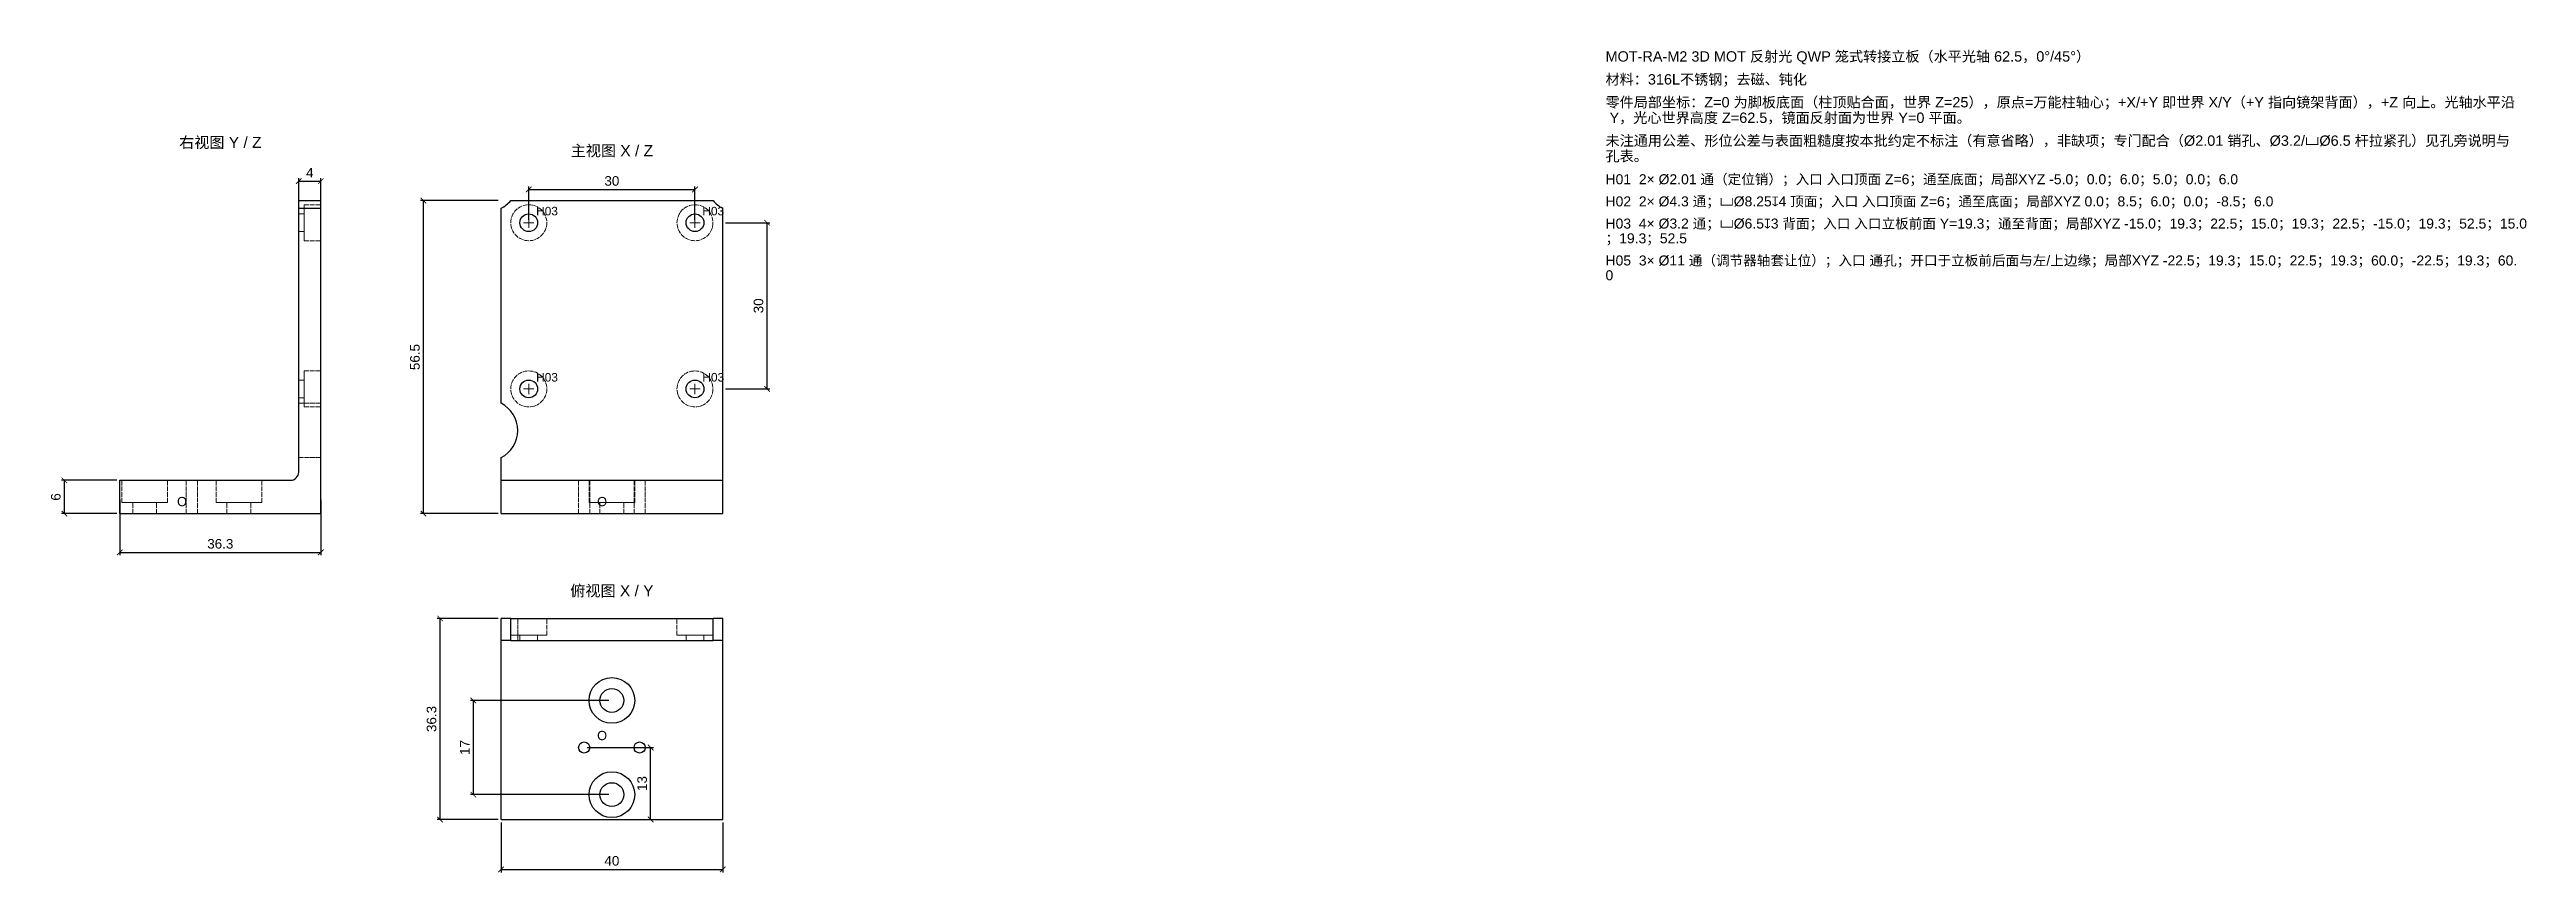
# Model space of a CAD drawing. Header units: millimetres. Extents: x 6 to 453, y 34 to 182.
import ezdxf
from ezdxf.enums import TextEntityAlignment as Align

# ---------------------------------------------------------------- set-up
doc = ezdxf.new("R2010")
doc.units = ezdxf.units.MM
doc.header["$LTSCALE"] = 0.666667
doc.linetypes.add('DASHED', pattern=[1.524, 1.27, -0.254])
for name, color, linetype, lineweight in [('ANNOTATIONS', 7, 'CONTINUOUS', 18), ('DIMENSIONS', 7, 'CONTINUOUS', 18), ('HIDDEN', 7, 'DASHED', 13), ('VISIBLE', 7, 'CONTINUOUS', 25)]:
    doc.layers.add(name, color=color, linetype=linetype, lineweight=lineweight)
doc.styles.add('CJK', font='Arial Unicode.ttf')
doc.styles.add('OpenSansCondensed-Light', font='OpenSansCondensed-Light.ttf')
doc.dimstyles.new('EZDXF', dxfattribs={"dimtxt": 0.25, "dimasz": 0.175, "dimexe": 0.375, "dimexo": 0.125, "dimgap": 0.1, "dimtad": 1, "dimlfac": 100, "dimzin": 12, "dimdsep": 46, "dimtxsty": 'OpenSansCondensed-Light', "dimblk": 'ARCHTICK', "dimcen": 2.5, "dimazin": 3, "dimtfac": 0.5, "dimtmove": 2, "dimatfit": 3})

# ---------------------------------------------------------------- blocks, each defined once
blk = doc.blocks.new('_ARCHTICK')
at = {"color": 0, "linetype": 'BYBLOCK', "const_width": 0.15}
blk.add_lwpolyline([(-0.5, -0.5), (0.5, 0.5)], dxfattribs=at)

msp = doc.modelspace()

# ---------------------------------------------------------------- linework, layer by layer
at = {"layer": 'ANNOTATIONS'}
for p, q in [((91.4, 150.91667), (93.26667, 150.91667)), ((92.33333, 149.98333), (92.33333, 151.85)), ((121.4, 150.91667), (123.26667, 150.91667)), ((122.33333, 149.98333), (122.33333, 151.85)), ((91.4, 120.91667), (93.26667, 120.91667)), ((92.33333, 119.98333), (92.33333, 121.85)), ((121.4, 120.91667), (123.26667, 120.91667)), ((122.33333, 119.98333), (122.33333, 121.85))]:
    msp.add_line(p, q, dxfattribs=at)
at = {"layer": 'HIDDEN'}
for p, q in [((50.81667, 118.31565), (50.81667, 153.51769)), ((50.81667, 152.51667), (51.81667, 152.51667)), ((51.81667, 154.16667), (54.81667, 154.16667)), ((54.81667, 118.31565), (54.81667, 153.51769)), ((127.33333, 98.41667), (127.33333, 153.51769)), ((50.81667, 149.31667), (51.81667, 149.31667)), ((51.81667, 147.66667), (54.81667, 147.66667)), ((50.81667, 122.51667), (51.81667, 122.51667)), ((51.81667, 124.16667), (54.81667, 124.16667)), ((50.81667, 119.31667), (51.81667, 119.31667)), ((50.81667, 118.31565), (54.81667, 118.31565)), ((51.81667, 117.66667), (54.81667, 117.66667)), ((50.81667, 105.91667), (50.81667, 108.51769)), ((50.81667, 108.51769), (54.81667, 108.51769)), ((54.81667, 98.41667), (54.81667, 108.51769)), ((87.33333, 98.41667), (87.33333, 108.51769)), ((18.89167, 100.41667), (18.89167, 104.41667)), ((27.14167, 100.41667), (27.14167, 104.41667)), ((30.51167, 98.41667), (30.51167, 104.41667)), ((32.52167, 98.41667), (32.52167, 104.41667)), ((35.89167, 100.41667), (35.89167, 104.41667)), ((44.14167, 100.41667), (44.14167, 104.41667)), ((87.33333, 104.41667), (87.33333, 105.91667)), ((101.32833, 98.41667), (101.32833, 104.41667)), ((103.20833, 100.41667), (103.20833, 104.41667)), ((103.33833, 98.41667), (103.33833, 104.41667)), ((111.32833, 98.41667), (111.32833, 104.41667)), ((111.45833, 100.41667), (111.45833, 104.41667)), ((113.33833, 98.41667), (113.33833, 104.41667)), ((127.33333, 104.41667), (127.33333, 105.91667)), ((20.86667, 98.41667), (20.86667, 100.41667)), ((25.16667, 98.41667), (25.16667, 100.41667)), ((37.86667, 98.41667), (37.86667, 100.41667)), ((42.16667, 98.41667), (42.16667, 100.41667)), ((105.18333, 98.41667), (105.18333, 100.41667)), ((109.48333, 98.41667), (109.48333, 100.41667)), ((87.33333, 79.48333), (127.33333, 79.48333)), ((89.08333, 76.48333), (89.08333, 79.48333)), ((90.33333, 75.48333), (90.33333, 79.48333)), ((90.73333, 75.48333), (90.73333, 76.48333)), ((93.93333, 75.48333), (93.93333, 76.48333)), ((95.58333, 76.48333), (95.58333, 79.48333)), ((119.08333, 76.48333), (119.08333, 79.48333)), ((120.73333, 75.48333), (120.73333, 76.48333)), ((123.93333, 75.48333), (123.93333, 76.48333)), ((125.58333, 76.48333), (125.58333, 79.48333)), ((87.33333, 43.18333), (87.33333, 75.48333)), ((87.33333, 75.48333), (127.33333, 75.48333)), ((127.33333, 43.18333), (127.33333, 75.48333))]:
    msp.add_line(p, q, dxfattribs=at)
for points in [[(50.81667, 152.51667), (50.81667, 152.47655), (50.81667, 152.35822), (50.81667, 152.1676), (50.81667, 151.91425), (50.81667, 151.61088), (50.81667, 151.2727), (50.81667, 150.91667), (50.81667, 150.56063), (50.81667, 150.22245), (50.81667, 149.91908), (50.81667, 149.66574), (50.81667, 149.47512), (50.81667, 149.35678), (50.81667, 149.31667)], [(51.81667, 154.16667), (51.81667, 154.08518), (51.81667, 153.84482), (51.81667, 153.45762), (51.81667, 152.94301), (51.81667, 152.32679), (51.81667, 151.63986), (51.81667, 150.91667), (51.81667, 150.19347), (51.81667, 149.50654), (51.81667, 148.89032), (51.81667, 148.37571), (51.81667, 147.98852), (51.81667, 147.74815), (51.81667, 147.66667)], [(51.81667, 152.51667), (51.81667, 152.47655), (51.81667, 152.35822), (51.81667, 152.1676), (51.81667, 151.91425), (51.81667, 151.61088), (51.81667, 151.2727), (51.81667, 150.91667), (51.81667, 150.56063), (51.81667, 150.22245), (51.81667, 149.91908), (51.81667, 149.66574), (51.81667, 149.47512), (51.81667, 149.35678), (51.81667, 149.31667)], [(54.81667, 154.16667), (54.81667, 154.08518), (54.81667, 153.84482), (54.81667, 153.45762), (54.81667, 152.94301), (54.81667, 152.32679), (54.81667, 151.63986), (54.81667, 150.91667), (54.81667, 150.19347), (54.81667, 149.50654), (54.81667, 148.89032), (54.81667, 148.37571), (54.81667, 147.98852), (54.81667, 147.74815), (54.81667, 147.66667)], [(50.81667, 122.51667), (50.81667, 122.47655), (50.81667, 122.35822), (50.81667, 122.1676), (50.81667, 121.91425), (50.81667, 121.61088), (50.81667, 121.2727), (50.81667, 120.91667), (50.81667, 120.56063), (50.81667, 120.22245), (50.81667, 119.91908), (50.81667, 119.66574), (50.81667, 119.47512), (50.81667, 119.35678), (50.81667, 119.31667)], [(51.81667, 124.16667), (51.81667, 124.08518), (51.81667, 123.84482), (51.81667, 123.45762), (51.81667, 122.94301), (51.81667, 122.32679), (51.81667, 121.63986), (51.81667, 120.91667), (51.81667, 120.19347), (51.81667, 119.50654), (51.81667, 118.89032), (51.81667, 118.37571), (51.81667, 117.98852), (51.81667, 117.74815), (51.81667, 117.66667)], [(51.81667, 122.51667), (51.81667, 122.47655), (51.81667, 122.35822), (51.81667, 122.1676), (51.81667, 121.91425), (51.81667, 121.61088), (51.81667, 121.2727), (51.81667, 120.91667), (51.81667, 120.56063), (51.81667, 120.22245), (51.81667, 119.91908), (51.81667, 119.66574), (51.81667, 119.47512), (51.81667, 119.35678), (51.81667, 119.31667)], [(54.81667, 124.16667), (54.81667, 124.08518), (54.81667, 123.84482), (54.81667, 123.45762), (54.81667, 122.94301), (54.81667, 122.32679), (54.81667, 121.63986), (54.81667, 120.91667), (54.81667, 120.19347), (54.81667, 119.50654), (54.81667, 118.89032), (54.81667, 118.37571), (54.81667, 117.98852), (54.81667, 117.74815), (54.81667, 117.66667)], [(50.81667, 118.31565), (50.81667, 117.86453), (50.81667, 117.30402), (50.81667, 116.6479), (50.81667, 115.91231), (50.81667, 115.11533), (50.81667, 114.27657), (50.81667, 113.41667), (50.81667, 112.55676), (50.81667, 111.718), (50.81667, 110.92103), (50.81667, 110.18543), (50.81667, 109.52931), (50.81667, 108.9688), (50.81667, 108.51769)], [(54.81667, 118.31565), (54.81667, 117.86453), (54.81667, 117.30402), (54.81667, 116.6479), (54.81667, 115.91231), (54.81667, 115.11533), (54.81667, 114.27657), (54.81667, 113.41667), (54.81667, 112.55676), (54.81667, 111.718), (54.81667, 110.92103), (54.81667, 110.18543), (54.81667, 109.52931), (54.81667, 108.9688), (54.81667, 108.51769)], [(27.14167, 104.41667), (27.03824, 104.41667), (26.73316, 104.41667), (26.24172, 104.41667), (25.58856, 104.41667), (24.80644, 104.41667), (23.93457, 104.41667), (23.01667, 104.41667), (22.09877, 104.41667), (21.2269, 104.41667), (20.44477, 104.41667), (19.79161, 104.41667), (19.30017, 104.41667), (18.99509, 104.41667), (18.89167, 104.41667)], [(18.89167, 104.41667), (18.9176, 104.41667), (18.99509, 104.41667), (19.12315, 104.41667), (19.30017, 104.41667), (19.52393, 104.41667), (19.79161, 104.41667), (20.09985, 104.41667), (20.44477, 104.41667), (20.82203, 104.41667), (21.2269, 104.41667), (21.65427, 104.41667), (22.09877, 104.41667), (22.55481, 104.41667), (23.01667, 104.41667)], [(23.01667, 104.41667), (23.47852, 104.41667), (23.93457, 104.41667), (24.37907, 104.41667), (24.80644, 104.41667), (25.2113, 104.41667), (25.58856, 104.41667), (25.93348, 104.41667), (26.24172, 104.41667), (26.5094, 104.41667), (26.73316, 104.41667), (26.91019, 104.41667), (27.03824, 104.41667), (27.11573, 104.41667), (27.14167, 104.41667)], [(32.52167, 104.41667), (32.49647, 104.41667), (32.42214, 104.41667), (32.30241, 104.41667), (32.14327, 104.41667), (31.95272, 104.41667), (31.7403, 104.41667), (31.51667, 104.41667), (31.29303, 104.41667), (31.08061, 104.41667), (30.89006, 104.41667), (30.73093, 104.41667), (30.61119, 104.41667), (30.53686, 104.41667), (30.51167, 104.41667)], [(30.51167, 104.41667), (30.51799, 104.41667), (30.53686, 104.41667), (30.56806, 104.41667), (30.61119, 104.41667), (30.66571, 104.41667), (30.73093, 104.41667), (30.80602, 104.41667), (30.89006, 104.41667), (30.98197, 104.41667), (31.08061, 104.41667), (31.18474, 104.41667), (31.29303, 104.41667), (31.40414, 104.41667), (31.51667, 104.41667)], [(31.51667, 104.41667), (31.62919, 104.41667), (31.7403, 104.41667), (31.8486, 104.41667), (31.95272, 104.41667), (32.05136, 104.41667), (32.14327, 104.41667), (32.22731, 104.41667), (32.30241, 104.41667), (32.36762, 104.41667), (32.42214, 104.41667), (32.46527, 104.41667), (32.49647, 104.41667), (32.51535, 104.41667), (32.52167, 104.41667)], [(44.14167, 104.41667), (44.03824, 104.41667), (43.73316, 104.41667), (43.24172, 104.41667), (42.58856, 104.41667), (41.80644, 104.41667), (40.93457, 104.41667), (40.01667, 104.41667), (39.09877, 104.41667), (38.2269, 104.41667), (37.44477, 104.41667), (36.79161, 104.41667), (36.30017, 104.41667), (35.99509, 104.41667), (35.89167, 104.41667)], [(35.89167, 104.41667), (35.9176, 104.41667), (35.99509, 104.41667), (36.12315, 104.41667), (36.30017, 104.41667), (36.52393, 104.41667), (36.79161, 104.41667), (37.09985, 104.41667), (37.44477, 104.41667), (37.82203, 104.41667), (38.2269, 104.41667), (38.65427, 104.41667), (39.09877, 104.41667), (39.55481, 104.41667), (40.01667, 104.41667)], [(40.01667, 104.41667), (40.47852, 104.41667), (40.93457, 104.41667), (41.37907, 104.41667), (41.80644, 104.41667), (42.2113, 104.41667), (42.58856, 104.41667), (42.93348, 104.41667), (43.24172, 104.41667), (43.5094, 104.41667), (43.73316, 104.41667), (43.91019, 104.41667), (44.03824, 104.41667), (44.11573, 104.41667), (44.14167, 104.41667)], [(103.33833, 104.41667), (103.31314, 104.41667), (103.23881, 104.41667), (103.11907, 104.41667), (102.95994, 104.41667), (102.76939, 104.41667), (102.55697, 104.41667), (102.33333, 104.41667), (102.1097, 104.41667), (101.89728, 104.41667), (101.70673, 104.41667), (101.54759, 104.41667), (101.42786, 104.41667), (101.35353, 104.41667), (101.32833, 104.41667)], [(111.45833, 104.41667), (111.35491, 104.41667), (111.04983, 104.41667), (110.55839, 104.41667), (109.90523, 104.41667), (109.1231, 104.41667), (108.25123, 104.41667), (107.33333, 104.41667), (106.41543, 104.41667), (105.54356, 104.41667), (104.76144, 104.41667), (104.10828, 104.41667), (103.61684, 104.41667), (103.31176, 104.41667), (103.20833, 104.41667)], [(113.33833, 104.41667), (113.31314, 104.41667), (113.23881, 104.41667), (113.11907, 104.41667), (112.95994, 104.41667), (112.76939, 104.41667), (112.55697, 104.41667), (112.33333, 104.41667), (112.1097, 104.41667), (111.89728, 104.41667), (111.70673, 104.41667), (111.54759, 104.41667), (111.42786, 104.41667), (111.35353, 104.41667), (111.32833, 104.41667)], [(27.14167, 100.41667), (27.03824, 100.41667), (26.73316, 100.41667), (26.24172, 100.41667), (25.58856, 100.41667), (24.80644, 100.41667), (23.93457, 100.41667), (23.01667, 100.41667), (22.09877, 100.41667), (21.2269, 100.41667), (20.44477, 100.41667), (19.79161, 100.41667), (19.30017, 100.41667), (18.99509, 100.41667), (18.89167, 100.41667)], [(18.89167, 100.41667), (18.9176, 100.41667), (18.99509, 100.41667), (19.12315, 100.41667), (19.30017, 100.41667), (19.52393, 100.41667), (19.79161, 100.41667), (20.09985, 100.41667), (20.44477, 100.41667), (20.82203, 100.41667), (21.2269, 100.41667), (21.65427, 100.41667), (22.09877, 100.41667), (22.55481, 100.41667), (23.01667, 100.41667)], [(25.16667, 100.41667), (25.11276, 100.41667), (24.95375, 100.41667), (24.6976, 100.41667), (24.35717, 100.41667), (23.94952, 100.41667), (23.49509, 100.41667), (23.01667, 100.41667), (22.53825, 100.41667), (22.08382, 100.41667), (21.67616, 100.41667), (21.33573, 100.41667), (21.07958, 100.41667), (20.92057, 100.41667), (20.86667, 100.41667)], [(20.86667, 100.41667), (20.88019, 100.41667), (20.92057, 100.41667), (20.98732, 100.41667), (21.07958, 100.41667), (21.19621, 100.41667), (21.33573, 100.41667), (21.49639, 100.41667), (21.67616, 100.41667), (21.8728, 100.41667), (22.08382, 100.41667), (22.30657, 100.41667), (22.53825, 100.41667), (22.77594, 100.41667), (23.01667, 100.41667)], [(25.16667, 98.41667), (25.11276, 98.41667), (24.95375, 98.41667), (24.6976, 98.41667), (24.35717, 98.41667), (23.94952, 98.41667), (23.49509, 98.41667), (23.01667, 98.41667), (22.53825, 98.41667), (22.08382, 98.41667), (21.67616, 98.41667), (21.33573, 98.41667), (21.07958, 98.41667), (20.92057, 98.41667), (20.86667, 98.41667)], [(20.86667, 98.41667), (20.88019, 98.41667), (20.92057, 98.41667), (20.98732, 98.41667), (21.07958, 98.41667), (21.19621, 98.41667), (21.33573, 98.41667), (21.49639, 98.41667), (21.67616, 98.41667), (21.8728, 98.41667), (22.08382, 98.41667), (22.30657, 98.41667), (22.53825, 98.41667), (22.77594, 98.41667), (23.01667, 98.41667)], [(23.01667, 100.41667), (23.47852, 100.41667), (23.93457, 100.41667), (24.37907, 100.41667), (24.80644, 100.41667), (25.2113, 100.41667), (25.58856, 100.41667), (25.93348, 100.41667), (26.24172, 100.41667), (26.5094, 100.41667), (26.73316, 100.41667), (26.91019, 100.41667), (27.03824, 100.41667), (27.11573, 100.41667), (27.14167, 100.41667)], [(23.01667, 100.41667), (23.25739, 100.41667), (23.49509, 100.41667), (23.72677, 100.41667), (23.94952, 100.41667), (24.16054, 100.41667), (24.35717, 100.41667), (24.53695, 100.41667), (24.6976, 100.41667), (24.83712, 100.41667), (24.95375, 100.41667), (25.04602, 100.41667), (25.11276, 100.41667), (25.15315, 100.41667), (25.16667, 100.41667)], [(23.01667, 98.41667), (23.25739, 98.41667), (23.49509, 98.41667), (23.72677, 98.41667), (23.94952, 98.41667), (24.16054, 98.41667), (24.35717, 98.41667), (24.53695, 98.41667), (24.6976, 98.41667), (24.83712, 98.41667), (24.95375, 98.41667), (25.04602, 98.41667), (25.11276, 98.41667), (25.15315, 98.41667), (25.16667, 98.41667)], [(32.52167, 98.41667), (32.49647, 98.41667), (32.42214, 98.41667), (32.30241, 98.41667), (32.14327, 98.41667), (31.95272, 98.41667), (31.7403, 98.41667), (31.51667, 98.41667), (31.29303, 98.41667), (31.08061, 98.41667), (30.89006, 98.41667), (30.73093, 98.41667), (30.61119, 98.41667), (30.53686, 98.41667), (30.51167, 98.41667)], [(30.51167, 98.41667), (30.51799, 98.41667), (30.53686, 98.41667), (30.56806, 98.41667), (30.61119, 98.41667), (30.66571, 98.41667), (30.73093, 98.41667), (30.80602, 98.41667), (30.89006, 98.41667), (30.98197, 98.41667), (31.08061, 98.41667), (31.18474, 98.41667), (31.29303, 98.41667), (31.40414, 98.41667), (31.51667, 98.41667)], [(31.51667, 98.41667), (31.62919, 98.41667), (31.7403, 98.41667), (31.8486, 98.41667), (31.95272, 98.41667), (32.05136, 98.41667), (32.14327, 98.41667), (32.22731, 98.41667), (32.30241, 98.41667), (32.36762, 98.41667), (32.42214, 98.41667), (32.46527, 98.41667), (32.49647, 98.41667), (32.51535, 98.41667), (32.52167, 98.41667)], [(44.14167, 100.41667), (44.03824, 100.41667), (43.73316, 100.41667), (43.24172, 100.41667), (42.58856, 100.41667), (41.80644, 100.41667), (40.93457, 100.41667), (40.01667, 100.41667), (39.09877, 100.41667), (38.2269, 100.41667), (37.44477, 100.41667), (36.79161, 100.41667), (36.30017, 100.41667), (35.99509, 100.41667), (35.89167, 100.41667)], [(35.89167, 100.41667), (35.9176, 100.41667), (35.99509, 100.41667), (36.12315, 100.41667), (36.30017, 100.41667), (36.52393, 100.41667), (36.79161, 100.41667), (37.09985, 100.41667), (37.44477, 100.41667), (37.82203, 100.41667), (38.2269, 100.41667), (38.65427, 100.41667), (39.09877, 100.41667), (39.55481, 100.41667), (40.01667, 100.41667)], [(42.16667, 100.41667), (42.11276, 100.41667), (41.95375, 100.41667), (41.6976, 100.41667), (41.35717, 100.41667), (40.94952, 100.41667), (40.49509, 100.41667), (40.01667, 100.41667), (39.53825, 100.41667), (39.08382, 100.41667), (38.67616, 100.41667), (38.33573, 100.41667), (38.07958, 100.41667), (37.92057, 100.41667), (37.86667, 100.41667)], [(37.86667, 100.41667), (37.88019, 100.41667), (37.92057, 100.41667), (37.98732, 100.41667), (38.07958, 100.41667), (38.19621, 100.41667), (38.33573, 100.41667), (38.49639, 100.41667), (38.67616, 100.41667), (38.8728, 100.41667), (39.08382, 100.41667), (39.30657, 100.41667), (39.53825, 100.41667), (39.77594, 100.41667), (40.01667, 100.41667)], [(42.16667, 98.41667), (42.11276, 98.41667), (41.95375, 98.41667), (41.6976, 98.41667), (41.35717, 98.41667), (40.94952, 98.41667), (40.49509, 98.41667), (40.01667, 98.41667), (39.53825, 98.41667), (39.08382, 98.41667), (38.67616, 98.41667), (38.33573, 98.41667), (38.07958, 98.41667), (37.92057, 98.41667), (37.86667, 98.41667)], [(37.86667, 98.41667), (37.88019, 98.41667), (37.92057, 98.41667), (37.98732, 98.41667), (38.07958, 98.41667), (38.19621, 98.41667), (38.33573, 98.41667), (38.49639, 98.41667), (38.67616, 98.41667), (38.8728, 98.41667), (39.08382, 98.41667), (39.30657, 98.41667), (39.53825, 98.41667), (39.77594, 98.41667), (40.01667, 98.41667)], [(40.01667, 100.41667), (40.47852, 100.41667), (40.93457, 100.41667), (41.37907, 100.41667), (41.80644, 100.41667), (42.2113, 100.41667), (42.58856, 100.41667), (42.93348, 100.41667), (43.24172, 100.41667), (43.5094, 100.41667), (43.73316, 100.41667), (43.91019, 100.41667), (44.03824, 100.41667), (44.11573, 100.41667), (44.14167, 100.41667)], [(40.01667, 100.41667), (40.25739, 100.41667), (40.49509, 100.41667), (40.72677, 100.41667), (40.94952, 100.41667), (41.16054, 100.41667), (41.35717, 100.41667), (41.53695, 100.41667), (41.6976, 100.41667), (41.83712, 100.41667), (41.95375, 100.41667), (42.04602, 100.41667), (42.11276, 100.41667), (42.15315, 100.41667), (42.16667, 100.41667)], [(40.01667, 98.41667), (40.25739, 98.41667), (40.49509, 98.41667), (40.72677, 98.41667), (40.94952, 98.41667), (41.16054, 98.41667), (41.35717, 98.41667), (41.53695, 98.41667), (41.6976, 98.41667), (41.83712, 98.41667), (41.95375, 98.41667), (42.04602, 98.41667), (42.11276, 98.41667), (42.15315, 98.41667), (42.16667, 98.41667)], [(103.33833, 98.41667), (103.31314, 98.41667), (103.23881, 98.41667), (103.11907, 98.41667), (102.95994, 98.41667), (102.76939, 98.41667), (102.55697, 98.41667), (102.33333, 98.41667), (102.1097, 98.41667), (101.89728, 98.41667), (101.70673, 98.41667), (101.54759, 98.41667), (101.42786, 98.41667), (101.35353, 98.41667), (101.32833, 98.41667)], [(111.45833, 100.41667), (111.35491, 100.41667), (111.04983, 100.41667), (110.55839, 100.41667), (109.90523, 100.41667), (109.1231, 100.41667), (108.25123, 100.41667), (107.33333, 100.41667), (106.41543, 100.41667), (105.54356, 100.41667), (104.76144, 100.41667), (104.10828, 100.41667), (103.61684, 100.41667), (103.31176, 100.41667), (103.20833, 100.41667)], [(109.48333, 100.41667), (109.42943, 100.41667), (109.27042, 100.41667), (109.01427, 100.41667), (108.67384, 100.41667), (108.26618, 100.41667), (107.81175, 100.41667), (107.33333, 100.41667), (106.85491, 100.41667), (106.40048, 100.41667), (105.99283, 100.41667), (105.6524, 100.41667), (105.39625, 100.41667), (105.23724, 100.41667), (105.18333, 100.41667)], [(109.48333, 98.41667), (109.42943, 98.41667), (109.27042, 98.41667), (109.01427, 98.41667), (108.67384, 98.41667), (108.26618, 98.41667), (107.81175, 98.41667), (107.33333, 98.41667), (106.85491, 98.41667), (106.40048, 98.41667), (105.99283, 98.41667), (105.6524, 98.41667), (105.39625, 98.41667), (105.23724, 98.41667), (105.18333, 98.41667)], [(113.33833, 98.41667), (113.31314, 98.41667), (113.23881, 98.41667), (113.11907, 98.41667), (112.95994, 98.41667), (112.76939, 98.41667), (112.55697, 98.41667), (112.33333, 98.41667), (112.1097, 98.41667), (111.89728, 98.41667), (111.70673, 98.41667), (111.54759, 98.41667), (111.42786, 98.41667), (111.35353, 98.41667), (111.32833, 98.41667)], [(87.33333, 79.48333), (87.70979, 79.48333), (88.06853, 79.48333), (88.40734, 79.48333), (88.72415, 79.48333), (89.017, 79.48333), (89.28408, 79.48333), (89.52375, 79.48333), (89.73454, 79.48333), (89.91514, 79.48333), (90.06445, 79.48333), (90.18154, 79.48333), (90.2657, 79.48333), (90.3164, 79.48333), (90.33333, 79.48333)], [(95.58333, 79.48333), (95.50185, 79.48333), (95.26148, 79.48333), (94.87429, 79.48333), (94.35968, 79.48333), (93.74346, 79.48333), (93.05653, 79.48333), (92.33333, 79.48333), (91.61014, 79.48333), (90.92321, 79.48333), (90.30699, 79.48333), (89.79238, 79.48333), (89.40518, 79.48333), (89.16482, 79.48333), (89.08333, 79.48333)], [(89.08333, 79.48333), (89.10377, 79.48333), (89.16482, 79.48333), (89.26571, 79.48333), (89.40518, 79.48333), (89.58148, 79.48333), (89.79238, 79.48333), (90.03524, 79.48333), (90.30699, 79.48333), (90.60423, 79.48333), (90.92321, 79.48333), (91.25993, 79.48333), (91.61014, 79.48333), (91.96945, 79.48333), (92.33333, 79.48333)], [(95.58333, 76.48333), (95.50185, 76.48333), (95.26148, 76.48333), (94.87429, 76.48333), (94.35968, 76.48333), (93.74346, 76.48333), (93.05653, 76.48333), (92.33333, 76.48333), (91.61014, 76.48333), (90.92321, 76.48333), (90.30699, 76.48333), (89.79238, 76.48333), (89.40518, 76.48333), (89.16482, 76.48333), (89.08333, 76.48333)], [(89.08333, 76.48333), (89.10377, 76.48333), (89.16482, 76.48333), (89.26571, 76.48333), (89.40518, 76.48333), (89.58148, 76.48333), (89.79238, 76.48333), (90.03524, 76.48333), (90.30699, 76.48333), (90.60423, 76.48333), (90.92321, 76.48333), (91.25993, 76.48333), (91.61014, 76.48333), (91.96945, 76.48333), (92.33333, 76.48333)], [(93.93333, 76.48333), (93.89322, 76.48333), (93.77488, 76.48333), (93.58426, 76.48333), (93.33092, 76.48333), (93.02755, 76.48333), (92.68937, 76.48333), (92.33333, 76.48333), (91.9773, 76.48333), (91.63912, 76.48333), (91.33575, 76.48333), (91.0824, 76.48333), (90.89178, 76.48333), (90.77345, 76.48333), (90.73333, 76.48333)], [(90.73333, 76.48333), (90.74339, 76.48333), (90.77345, 76.48333), (90.82312, 76.48333), (90.89178, 76.48333), (90.97857, 76.48333), (91.0824, 76.48333), (91.20196, 76.48333), (91.33575, 76.48333), (91.48208, 76.48333), (91.63912, 76.48333), (91.80489, 76.48333), (91.9773, 76.48333), (92.15419, 76.48333), (92.33333, 76.48333)], [(92.33333, 79.48333), (92.69722, 79.48333), (93.05653, 79.48333), (93.40674, 79.48333), (93.74346, 79.48333), (94.06244, 79.48333), (94.35968, 79.48333), (94.63143, 79.48333), (94.87429, 79.48333), (95.08519, 79.48333), (95.26148, 79.48333), (95.40095, 79.48333), (95.50185, 79.48333), (95.5629, 79.48333), (95.58333, 79.48333)], [(92.33333, 76.48333), (92.51248, 76.48333), (92.68937, 76.48333), (92.86178, 76.48333), (93.02755, 76.48333), (93.18458, 76.48333), (93.33092, 76.48333), (93.4647, 76.48333), (93.58426, 76.48333), (93.68809, 76.48333), (93.77488, 76.48333), (93.84355, 76.48333), (93.89322, 76.48333), (93.92327, 76.48333), (93.93333, 76.48333)], [(92.33333, 76.48333), (92.69722, 76.48333), (93.05653, 76.48333), (93.40674, 76.48333), (93.74346, 76.48333), (94.06244, 76.48333), (94.35968, 76.48333), (94.63143, 76.48333), (94.87429, 76.48333), (95.08519, 76.48333), (95.26148, 76.48333), (95.40095, 76.48333), (95.50185, 76.48333), (95.5629, 76.48333), (95.58333, 76.48333)], [(125.58333, 79.48333), (125.50185, 79.48333), (125.26148, 79.48333), (124.87429, 79.48333), (124.35968, 79.48333), (123.74346, 79.48333), (123.05653, 79.48333), (122.33333, 79.48333), (121.61014, 79.48333), (120.92321, 79.48333), (120.30699, 79.48333), (119.79238, 79.48333), (119.40518, 79.48333), (119.16482, 79.48333), (119.08333, 79.48333)], [(119.08333, 79.48333), (119.10377, 79.48333), (119.16482, 79.48333), (119.26571, 79.48333), (119.40518, 79.48333), (119.58148, 79.48333), (119.79238, 79.48333), (120.03524, 79.48333), (120.30699, 79.48333), (120.60423, 79.48333), (120.92321, 79.48333), (121.25993, 79.48333), (121.61014, 79.48333), (121.96945, 79.48333), (122.33333, 79.48333)], [(125.58333, 76.48333), (125.50185, 76.48333), (125.26148, 76.48333), (124.87429, 76.48333), (124.35968, 76.48333), (123.74346, 76.48333), (123.05653, 76.48333), (122.33333, 76.48333), (121.61014, 76.48333), (120.92321, 76.48333), (120.30699, 76.48333), (119.79238, 76.48333), (119.40518, 76.48333), (119.16482, 76.48333), (119.08333, 76.48333)], [(119.08333, 76.48333), (119.10377, 76.48333), (119.16482, 76.48333), (119.26571, 76.48333), (119.40518, 76.48333), (119.58148, 76.48333), (119.79238, 76.48333), (120.03524, 76.48333), (120.30699, 76.48333), (120.60423, 76.48333), (120.92321, 76.48333), (121.25993, 76.48333), (121.61014, 76.48333), (121.96945, 76.48333), (122.33333, 76.48333)], [(123.93333, 76.48333), (123.89322, 76.48333), (123.77488, 76.48333), (123.58426, 76.48333), (123.33092, 76.48333), (123.02755, 76.48333), (122.68937, 76.48333), (122.33333, 76.48333), (121.9773, 76.48333), (121.63912, 76.48333), (121.33575, 76.48333), (121.0824, 76.48333), (120.89178, 76.48333), (120.77345, 76.48333), (120.73333, 76.48333)], [(120.73333, 76.48333), (120.74339, 76.48333), (120.77345, 76.48333), (120.82312, 76.48333), (120.89178, 76.48333), (120.97857, 76.48333), (121.0824, 76.48333), (121.20196, 76.48333), (121.33575, 76.48333), (121.48208, 76.48333), (121.63912, 76.48333), (121.80489, 76.48333), (121.9773, 76.48333), (122.15419, 76.48333), (122.33333, 76.48333)], [(122.33333, 79.48333), (122.69722, 79.48333), (123.05653, 79.48333), (123.40674, 79.48333), (123.74346, 79.48333), (124.06244, 79.48333), (124.35968, 79.48333), (124.63143, 79.48333), (124.87429, 79.48333), (125.08519, 79.48333), (125.26148, 79.48333), (125.40095, 79.48333), (125.50185, 79.48333), (125.5629, 79.48333), (125.58333, 79.48333)], [(122.33333, 76.48333), (122.51248, 76.48333), (122.68937, 76.48333), (122.86178, 76.48333), (123.02755, 76.48333), (123.18458, 76.48333), (123.33092, 76.48333), (123.4647, 76.48333), (123.58426, 76.48333), (123.68809, 76.48333), (123.77488, 76.48333), (123.84355, 76.48333), (123.89322, 76.48333), (123.92327, 76.48333), (123.93333, 76.48333)], [(122.33333, 76.48333), (122.69722, 76.48333), (123.05653, 76.48333), (123.40674, 76.48333), (123.74346, 76.48333), (124.06244, 76.48333), (124.35968, 76.48333), (124.63143, 76.48333), (124.87429, 76.48333), (125.08519, 76.48333), (125.26148, 76.48333), (125.40095, 76.48333), (125.50185, 76.48333), (125.5629, 76.48333), (125.58333, 76.48333)], [(87.33333, 75.48333), (87.70979, 75.48333), (88.06853, 75.48333), (88.40734, 75.48333), (88.72415, 75.48333), (89.017, 75.48333), (89.28408, 75.48333), (89.52375, 75.48333), (89.73454, 75.48333), (89.91514, 75.48333), (90.06445, 75.48333), (90.18154, 75.48333), (90.2657, 75.48333), (90.3164, 75.48333), (90.33333, 75.48333)], [(93.93333, 75.48333), (93.89322, 75.48333), (93.77488, 75.48333), (93.58426, 75.48333), (93.33092, 75.48333), (93.02755, 75.48333), (92.68937, 75.48333), (92.33333, 75.48333), (91.9773, 75.48333), (91.63912, 75.48333), (91.33575, 75.48333), (91.0824, 75.48333), (90.89178, 75.48333), (90.77345, 75.48333), (90.73333, 75.48333)], [(90.73333, 75.48333), (90.74339, 75.48333), (90.77345, 75.48333), (90.82312, 75.48333), (90.89178, 75.48333), (90.97857, 75.48333), (91.0824, 75.48333), (91.20196, 75.48333), (91.33575, 75.48333), (91.48208, 75.48333), (91.63912, 75.48333), (91.80489, 75.48333), (91.9773, 75.48333), (92.15419, 75.48333), (92.33333, 75.48333)], [(92.33333, 75.48333), (92.51248, 75.48333), (92.68937, 75.48333), (92.86178, 75.48333), (93.02755, 75.48333), (93.18458, 75.48333), (93.33092, 75.48333), (93.4647, 75.48333), (93.58426, 75.48333), (93.68809, 75.48333), (93.77488, 75.48333), (93.84355, 75.48333), (93.89322, 75.48333), (93.92327, 75.48333), (93.93333, 75.48333)], [(123.93333, 75.48333), (123.89322, 75.48333), (123.77488, 75.48333), (123.58426, 75.48333), (123.33092, 75.48333), (123.02755, 75.48333), (122.68937, 75.48333), (122.33333, 75.48333), (121.9773, 75.48333), (121.63912, 75.48333), (121.33575, 75.48333), (121.0824, 75.48333), (120.89178, 75.48333), (120.77345, 75.48333), (120.73333, 75.48333)], [(120.73333, 75.48333), (120.74339, 75.48333), (120.77345, 75.48333), (120.82312, 75.48333), (120.89178, 75.48333), (120.97857, 75.48333), (121.0824, 75.48333), (121.20196, 75.48333), (121.33575, 75.48333), (121.48208, 75.48333), (121.63912, 75.48333), (121.80489, 75.48333), (121.9773, 75.48333), (122.15419, 75.48333), (122.33333, 75.48333)], [(122.33333, 75.48333), (122.51248, 75.48333), (122.68937, 75.48333), (122.86178, 75.48333), (123.02755, 75.48333), (123.18458, 75.48333), (123.33092, 75.48333), (123.4647, 75.48333), (123.58426, 75.48333), (123.68809, 75.48333), (123.77488, 75.48333), (123.84355, 75.48333), (123.89322, 75.48333), (123.92327, 75.48333), (123.93333, 75.48333)]]:
    msp.add_lwpolyline(points, dxfattribs=at)
for centre in [(92.33333, 150.91667), (122.33333, 150.91667), (92.33333, 120.91667), (122.33333, 120.91667)]:
    msp.add_circle(centre, 3.25, dxfattribs=at)
at = {"layer": 'VISIBLE'}
for p, q in [((50.81667, 154.91667), (54.81667, 154.91667)), ((50.81667, 105.91667), (50.81667, 153.51769)), ((50.81667, 153.51769), (54.81667, 153.51769)), ((54.81667, 98.41667), (54.81667, 153.51769)), ((87.33333, 118.31565), (87.33333, 153.51769)), ((89.07597, 154.91667), (125.59069, 154.91667)), ((127.33333, 105.91667), (127.33333, 153.51769)), ((87.33333, 105.91667), (87.33333, 108.51769)), ((18.51667, 104.41667), (49.31667, 104.41667)), ((18.51667, 98.41667), (18.51667, 104.41667)), ((87.33333, 98.41667), (87.33333, 104.41667)), ((87.33333, 104.41667), (127.33333, 104.41667)), ((127.33333, 98.41667), (127.33333, 104.41667)), ((18.51667, 98.41667), (50.81667, 98.41667)), ((50.81667, 98.41667), (54.81667, 98.41667)), ((87.33333, 98.41667), (127.33333, 98.41667)), ((87.33333, 75.48333), (87.33333, 79.48333)), ((89.07597, 79.48333), (125.59069, 79.48333)), ((89.07597, 75.48333), (89.07597, 79.48333)), ((125.59069, 75.48333), (125.59069, 79.48333)), ((127.33333, 75.48333), (127.33333, 79.48333)), ((87.33333, 43.18333), (87.33333, 73.98333)), ((89.07597, 75.48333), (125.59069, 75.48333)), ((127.33333, 43.18333), (127.33333, 73.98333)), ((87.33333, 43.18333), (127.33333, 43.18333))]:
    msp.add_line(p, q, dxfattribs=at)
for points in [[(50.81667, 153.51769), (50.81667, 153.59283), (50.81667, 153.6721), (50.81667, 153.75542), (50.81667, 153.84272), (50.81667, 153.93392), (50.81667, 154.02896), (50.81667, 154.12774), (50.81667, 154.23018), (50.81667, 154.3362), (50.81667, 154.44571), (50.81667, 154.55861), (50.81667, 154.6748), (50.81667, 154.79418), (50.81667, 154.91667)], [(54.81667, 153.51769), (54.81667, 153.59283), (54.81667, 153.6721), (54.81667, 153.75542), (54.81667, 153.84272), (54.81667, 153.93392), (54.81667, 154.02896), (54.81667, 154.12774), (54.81667, 154.23018), (54.81667, 154.3362), (54.81667, 154.44571), (54.81667, 154.55861), (54.81667, 154.6748), (54.81667, 154.79418), (54.81667, 154.91667)], [(87.33333, 104.41667), (87.33333, 104.4261), (87.33333, 104.45427), (87.33333, 104.50084), (87.33333, 104.56521), (87.33333, 104.64658), (87.33333, 104.74392), (87.33333, 104.85601), (87.33333, 104.98143), (87.33333, 105.11862), (87.33333, 105.26584), (87.33333, 105.42125), (87.33333, 105.58289), (87.33333, 105.74872), (87.33333, 105.91667)], [(127.33333, 104.41667), (127.33333, 104.4261), (127.33333, 104.45427), (127.33333, 104.50084), (127.33333, 104.56521), (127.33333, 104.64658), (127.33333, 104.74392), (127.33333, 104.85601), (127.33333, 104.98143), (127.33333, 105.11862), (127.33333, 105.26584), (127.33333, 105.42125), (127.33333, 105.58289), (127.33333, 105.74872), (127.33333, 105.91667)], [(89.07597, 79.48333), (88.97189, 79.48333), (88.86427, 79.48333), (88.7532, 79.48333), (88.63879, 79.48333), (88.52113, 79.48333), (88.40031, 79.48333), (88.27645, 79.48333), (88.14966, 79.48333), (88.02002, 79.48333), (87.88767, 79.48333), (87.75271, 79.48333), (87.61525, 79.48333), (87.47542, 79.48333), (87.33333, 79.48333)], [(127.33333, 79.48333), (127.19125, 79.48333), (127.05141, 79.48333), (126.91396, 79.48333), (126.779, 79.48333), (126.64664, 79.48333), (126.51701, 79.48333), (126.39021, 79.48333), (126.26635, 79.48333), (126.14554, 79.48333), (126.02788, 79.48333), (125.91347, 79.48333), (125.8024, 79.48333), (125.69478, 79.48333), (125.59069, 79.48333)], [(87.33333, 73.98333), (87.33333, 74.15128), (87.33333, 74.31711), (87.33333, 74.47875), (87.33333, 74.63416), (87.33333, 74.78138), (87.33333, 74.91857), (87.33333, 75.04399), (87.33333, 75.15608), (87.33333, 75.25342), (87.33333, 75.33479), (87.33333, 75.39916), (87.33333, 75.44573), (87.33333, 75.4739), (87.33333, 75.48333)], [(89.07597, 75.48333), (88.97189, 75.48333), (88.86427, 75.48333), (88.7532, 75.48333), (88.63879, 75.48333), (88.52113, 75.48333), (88.40031, 75.48333), (88.27645, 75.48333), (88.14966, 75.48333), (88.02002, 75.48333), (87.88767, 75.48333), (87.75271, 75.48333), (87.61525, 75.48333), (87.47542, 75.48333), (87.33333, 75.48333)], [(127.33333, 75.48333), (127.19125, 75.48333), (127.05141, 75.48333), (126.91396, 75.48333), (126.779, 75.48333), (126.64664, 75.48333), (126.51701, 75.48333), (126.39021, 75.48333), (126.26635, 75.48333), (126.14554, 75.48333), (126.02788, 75.48333), (125.91347, 75.48333), (125.8024, 75.48333), (125.69478, 75.48333), (125.59069, 75.48333)], [(127.33333, 73.98333), (127.33333, 74.15128), (127.33333, 74.31711), (127.33333, 74.47875), (127.33333, 74.63416), (127.33333, 74.78138), (127.33333, 74.91857), (127.33333, 75.04399), (127.33333, 75.15608), (127.33333, 75.25342), (127.33333, 75.33479), (127.33333, 75.39916), (127.33333, 75.44573), (127.33333, 75.4739), (127.33333, 75.48333)]]:
    msp.add_lwpolyline(points, dxfattribs=at)
for centre, radius in [((92.33333, 150.91667), 1.6), ((122.33333, 150.91667), 1.6), ((92.33333, 120.91667), 1.6), ((122.33333, 120.91667), 1.6), ((107.33333, 64.68333), 4.125), ((107.33333, 64.68333), 2.15), ((102.33333, 56.18333), 1.005), ((112.33333, 56.18333), 1.005), ((107.33333, 47.68333), 4.125), ((107.33333, 47.68333), 2.15)]:
    msp.add_circle(centre, radius, dxfattribs=at)
for centre, radius, start, end in [((84.83333, 158.41667), 5.5, 297.0356918, 320.4788036), ((129.83333, 158.41667), 5.5, 219.5211964, 242.9643082), ((84.83333, 113.41667), 5.5, 297.0356918, 62.9643082), ((49.31667, 105.91667), 1.5, 270, 0)]:
    msp.add_arc(centre, radius, start, end, dxfattribs=at)

# ---------------------------------------------------------------- texts
at = {"layer": 'ANNOTATIONS', "style": 'CJK'}
for s, height, p in [('MOT-RA-M2 3D MOT 反射光 QWP 笼式转接立板（水平光轴 62.5，0°/45°）', 1.8666667, (286.66667, 180)), ('材料：316L不锈钢；去磁、钝化', 1.8666667, (286.66667, 175.86667)), ('零件局部坐标：Z=0 为脚板底面（柱顶贴合面，世界 Z=25），原点=万能柱轴心；+X/+Y 即世界 X/Y（+Y 指向镜架背面），+Z 向上。光轴水平沿', 1.8666667, (286.66667, 171.73333)), (' Y，光心世界高度 Z=62.5，镜面反射面为世界 Y=0 平面。', 1.8666667, (286.66667, 168.93333)), ('未注通用公差、形位公差与表面粗糙度按本批约定不标注（有意省略），非缺项；专门配合（Ø2.01 销孔、Ø3.2/⌴Ø6.5 杆拉紧孔）见孔旁说明与', 1.8666667, (286.66667, 164.8)), ('孔表。', 1.866667, (286.66667, 162)), ('H01  2× Ø2.01 通（定位销）；入口 入口顶面 Z=6；通至底面；局部XYZ -5.0；0.0；6.0；5.0；0.0；6.0', 1.8, (286.66667, 157.86667)), ('H03', 1.533333, (93.66667, 152.25)), ('H03', 1.533333, (123.66667, 152.25)), ('H02  2× Ø4.3 通；⌴Ø8.25↧4 顶面；入口 入口顶面 Z=6；通至底面；局部XYZ 0.0；8.5；6.0；0.0；-8.5；6.0', 1.8, (286.66667, 153.86667)), ('H03  4× Ø3.2 通；⌴Ø6.5↧3 背面；入口 入口立板前面 Y=19.3；通至背面；局部XYZ -15.0；19.3；22.5；15.0；19.3；22.5；-15.0；19.3；52.5；15.0', 1.8, (286.66667, 149.86667)), ('；19.3；52.5', 1.8, (286.66667, 147.2)), ('H05  3× Ø11 通（调节器轴套让位）；入口 通孔；开口于立板前后面与左/上边缘；局部XYZ -22.5；19.3；15.0；22.5；19.3；60.0；-22.5；19.3；60.', 1.8, (286.66667, 143.2)), ('0', 1.8, (286.66667, 140.53333)), ('H03', 1.533333, (93.66667, 122.25)), ('H03', 1.533333, (123.66667, 122.25)), ('O', 1.66667, (28.85, 99.75)), ('O', 1.66667, (104.66667, 99.75)), ('O', 1.66667, (104.66667, 57.51667))]:
    msp.add_text(s, height=height, dxfattribs=at).set_placement(p)
for s, p in [('右视图 Y / Z', (36.66667, 164.41667)), ('主视图 X / Z', (107.33333, 162.91667)), ('俯视图 X / Y', (107.33333, 83.48333))]:
    msp.add_text(s, height=2, dxfattribs=at).set_placement(p, align=Align.CENTER)

# ---------------------------------------------------------------- dimensions: what is measured, and where the dimension line sits
at = {"layer": 'DIMENSIONS'}
for base, p1, p2 in [((50.81667, 158.41667), (50.81667, 148.41667), (54.81667, 148.41667)), ((92.33333, 156.91667), (92.33333, 150.91667), (122.33333, 150.91667)), ((18.51667, 91.41667), (18.51667, 101.41667), (54.81667, 101.41667)), ((87.33333, 34.18333), (87.33333, 43.18333), (127.33333, 43.18333))]:
    msp.add_linear_dim(base=base, p1=p1, p2=p2, dimstyle='EZDXF', override={"dimtxt": 1.733333, "dimasz": 1, "dimexe": 0.533333, "dimexo": 0.533333, "dimgap": 0.666667, "dimdec": 4, "dimlfac": 1, "dimzin": 8, "dimtxsty": 'CJK', "dimclrd": 7, "dimclre": 7, "dimclrt": 7}, dxfattribs=at).render()
for base, p1, p2 in [((73.33333, 98.41667), (87.33333, 98.41667), (87.33333, 154.91667)), ((135.33333, 120.91667), (127.33333, 120.91667), (127.33333, 150.91667)), ((8.51667, 98.41667), (18.51667, 98.41667), (18.51667, 104.41667)), ((76.33333, 43.18333), (87.33333, 43.18333), (87.33333, 79.48333)), ((82.33333, 47.68333), (107.33333, 47.68333), (107.33333, 64.68333)), ((114.33333, 43.18333), (102.33333, 43.18333), (102.33333, 56.18333))]:
    msp.add_linear_dim(base=base, p1=p1, p2=p2, angle=90, dimstyle='EZDXF', override={"dimtxt": 1.733333, "dimasz": 1, "dimexe": 0.533333, "dimexo": 0.533333, "dimgap": 0.666667, "dimdec": 4, "dimlfac": 1, "dimzin": 8, "dimtxsty": 'CJK', "dimclrd": 7, "dimclre": 7, "dimclrt": 7}, dxfattribs=at).render()

doc.saveas('drawing.dxf')
